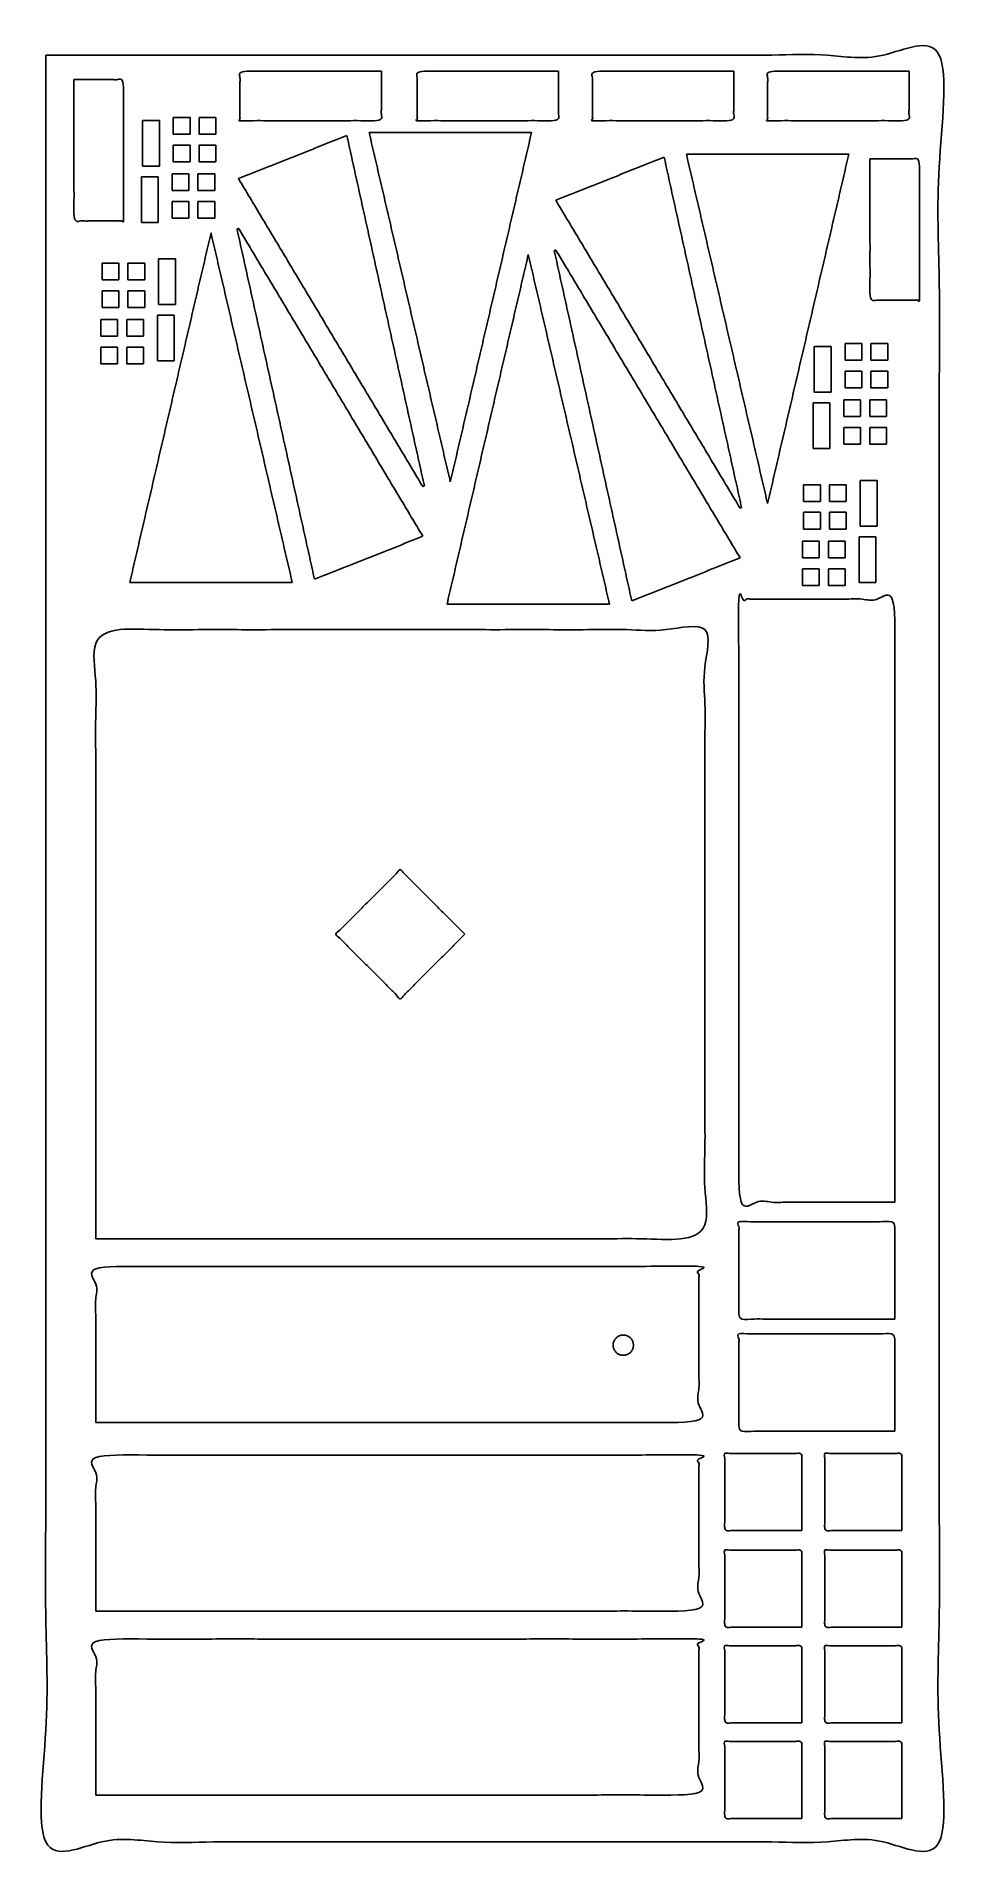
# Model space of a CAD drawing. Header units: centimetres. Extents: x 193.1 to 238, y 88.6 to 178.4.
import ezdxf

# ---------------------------------------------------------------- set-up
doc = ezdxf.new("R2010")
doc.units = ezdxf.units.CM
for name, color, linetype, true_color in [('激光切割1018$切断', 2, 'Continuous', 0xffff00), ('激光切割1018$打断点', 18, 'Continuous', 0x000000), ('激光切割1018$边缘', 1, 'Continuous', 0xff0000)]:
    doc.layers.add(name, color=color, linetype=linetype, true_color=true_color)

msp = doc.modelspace()

# ---------------------------------------------------------------- linework, layer by layer
at = {"layer": '激光切割1018$切断'}
msp.add_open_spline([(214.203, 134.203), (212.613, 132.613), (211.023, 131.023), (209.433, 132.613), (207.843, 134.203), (209.433, 135.793), (211.023, 137.383), (212.613, 135.793), (214.203, 134.203)], degree=2, knots=[0, 0, 0, 4.497053, 4.497053, 8.994105, 8.994105, 13.491158, 13.491158, 17.988211, 17.988211, 17.988211], dxfattribs=at)
msp.add_rational_spline([(222.003, 114.464), (221.503, 114.464), (221.503, 113.964), (221.503, 113.464), (222.003, 113.464), (222.503, 113.464), (222.503, 113.964), (222.503, 114.464), (222.003, 114.464)], [1, 0.707106781187, 1, 0.707106781187, 1, 0.707106781187, 1, 0.707106781187, 1], degree=2, knots=[0, 0, 0, 0.785398, 0.785398, 1.570796, 1.570796, 2.356194, 2.356194, 3.141593, 3.141593, 3.141593], dxfattribs=at)
at = {"layer": '激光切割1018$打断点'}
for points in [[(194.952, 176.294), (194.952, 172.813), (194.952, 169.331), (196.169, 169.331), (197.386, 169.331), (197.386, 172.813), (197.386, 176.294), (196.169, 176.294), (194.952, 176.294)], [(210.09, 176.704), (206.609, 176.704), (203.127, 176.704), (203.127, 175.487), (203.127, 174.27), (206.609, 174.27), (210.09, 174.27), (210.09, 175.487), (210.09, 176.704)], [(218.816, 176.704), (215.334, 176.704), (211.852, 176.704), (211.852, 175.487), (211.852, 174.27), (215.334, 174.27), (218.816, 174.27), (218.816, 175.487), (218.816, 176.704)], [(227.446, 176.704), (223.965, 176.704), (220.483, 176.704), (220.483, 175.487), (220.483, 174.27), (223.965, 174.27), (227.446, 174.27), (227.446, 175.487), (227.446, 176.704)], [(236.077, 176.704), (232.595, 176.704), (229.113, 176.704), (229.113, 175.487), (229.113, 174.27), (232.595, 174.27), (236.077, 174.27), (236.077, 175.487), (236.077, 176.704)], [(234.155, 172.393), (234.155, 168.911), (234.155, 165.429), (235.372, 165.429), (236.589, 165.429), (236.589, 168.911), (236.589, 172.393), (235.372, 172.393), (234.155, 172.393)], [(235.378, 121.007), (235.378, 135.857), (235.378, 150.707), (231.536, 150.707), (227.694, 150.707), (227.694, 135.857), (227.694, 121.007), (231.536, 121.007), (235.378, 121.007)], [(196.023, 119.203), (211.023, 119.203), (226.023, 119.203), (226.023, 134.203), (226.023, 149.203), (211.023, 149.203), (196.023, 149.203), (196.023, 134.203), (196.023, 119.203)], [(235.378, 115.249), (235.378, 117.646), (235.378, 120.042), (231.536, 120.042), (227.694, 120.042), (227.694, 117.646), (227.694, 115.249), (231.536, 115.249), (235.378, 115.249)], [(196.023, 110.158), (210.873, 110.158), (225.723, 110.158), (225.723, 114), (225.723, 117.842), (210.873, 117.842), (196.023, 117.842), (196.023, 114), (196.023, 110.158)], [(235.378, 109.727), (235.378, 112.124), (235.378, 114.52), (231.536, 114.52), (227.694, 114.52), (227.694, 112.124), (227.694, 109.727), (231.536, 109.727), (235.378, 109.727)], [(196.023, 100.869), (210.873, 100.869), (225.723, 100.869), (225.723, 104.711), (225.723, 108.553), (210.873, 108.553), (196.023, 108.553), (196.023, 104.711), (196.023, 100.869)], [(230.799, 104.831), (230.799, 106.731), (230.799, 108.631), (228.899, 108.631), (226.999, 108.631), (226.999, 106.731), (226.999, 104.831), (228.899, 104.831), (230.799, 104.831)], [(235.725, 104.831), (235.725, 106.731), (235.725, 108.631), (233.825, 108.631), (231.925, 108.631), (231.925, 106.731), (231.925, 104.831), (233.825, 104.831), (235.725, 104.831)], [(230.799, 100.069), (230.799, 101.969), (230.799, 103.869), (228.899, 103.869), (226.999, 103.869), (226.999, 101.969), (226.999, 100.069), (228.899, 100.069), (230.799, 100.069)], [(235.725, 100.069), (235.725, 101.969), (235.725, 103.869), (233.825, 103.869), (231.925, 103.869), (231.925, 101.969), (231.925, 100.069), (233.825, 100.069), (235.725, 100.069)], [(196.023, 91.809), (210.873, 91.809), (225.723, 91.809), (225.723, 95.651), (225.723, 99.493), (210.873, 99.493), (196.023, 99.493), (196.023, 95.651), (196.023, 91.809)], [(230.799, 95.36), (230.799, 97.26), (230.799, 99.16), (228.899, 99.16), (226.999, 99.16), (226.999, 97.26), (226.999, 95.36), (228.899, 95.36), (230.799, 95.36)], [(235.725, 95.36), (235.725, 97.26), (235.725, 99.16), (233.825, 99.16), (231.925, 99.16), (231.925, 97.26), (231.925, 95.36), (233.825, 95.36), (235.725, 95.36)], [(230.799, 90.65), (230.799, 92.55), (230.799, 94.45), (228.899, 94.45), (226.999, 94.45), (226.999, 92.55), (226.999, 90.65), (228.899, 90.65), (230.799, 90.65)], [(235.725, 90.65), (235.725, 92.55), (235.725, 94.45), (233.825, 94.45), (231.925, 94.45), (231.925, 92.55), (231.925, 90.65), (233.825, 90.65), (235.725, 90.65)]]:
    msp.add_open_spline(points, degree=2, knots=[0, 0, 0, 35.294767, 35.294767, 72.286398, 72.286398, 107.581165, 107.581165, 144.572796, 144.572796, 144.572796], dxfattribs=at)
for points in [[(198.329, 174.283), (198.743, 174.283), (199.156, 174.283)], [(198.329, 172.038), (198.329, 173.16), (198.329, 174.283)], [(199.156, 172.038), (199.156, 173.16), (199.156, 174.283)], [(199.842, 174.432), (200.255, 174.432), (200.668, 174.432)], [(199.842, 174.432), (199.842, 174.02), (199.842, 173.609)], [(200.668, 174.432), (200.668, 174.02), (200.668, 173.609)], [(201.117, 174.432), (201.53, 174.432), (201.944, 174.432)], [(201.117, 174.432), (201.117, 174.02), (201.117, 173.609)], [(201.944, 174.432), (201.944, 174.02), (201.944, 173.609)], [(199.842, 173.609), (200.255, 173.609), (200.668, 173.609)], [(201.117, 173.609), (201.53, 173.609), (201.944, 173.609)], [(208.391, 173.538), (205.723, 172.478), (203.055, 171.417)], [(212.207, 156.285), (210.299, 164.912), (208.391, 173.538)], [(209.487, 173.689), (211.487, 165.083), (213.487, 156.478)], [(217.487, 173.689), (213.487, 173.689), (209.487, 173.689)], [(213.487, 156.478), (215.487, 165.083), (217.487, 173.689)], [(199.842, 173.07), (200.255, 173.07), (200.668, 173.07)], [(199.842, 173.07), (199.842, 172.659), (199.842, 172.247)], [(200.668, 173.07), (200.668, 172.659), (200.668, 172.247)], [(201.117, 173.07), (201.53, 173.07), (201.944, 173.07)], [(201.117, 173.07), (201.117, 172.659), (201.117, 172.247)], [(201.944, 173.07), (201.944, 172.659), (201.944, 172.247)], [(225.112, 172.624), (227.112, 164.018), (229.112, 155.413)], [(233.112, 172.624), (229.112, 172.624), (225.112, 172.624)], [(229.112, 155.413), (231.112, 164.018), (233.112, 172.624)], [(198.329, 172.038), (198.743, 172.038), (199.156, 172.038)], [(199.784, 171.655), (200.197, 171.655), (200.611, 171.655)], [(199.784, 171.655), (199.784, 171.244), (199.784, 170.833)], [(199.842, 172.247), (200.255, 172.247), (200.668, 172.247)], [(200.611, 171.655), (200.611, 171.244), (200.611, 170.833)], [(201.059, 171.655), (201.473, 171.655), (201.886, 171.655)], [(201.059, 171.655), (201.059, 171.244), (201.059, 170.833)], [(201.117, 172.247), (201.53, 172.247), (201.944, 172.247)], [(201.886, 171.655), (201.886, 171.244), (201.886, 170.833)], [(224.016, 172.473), (221.348, 171.413), (218.68, 170.352)], [(227.831, 155.22), (225.924, 163.847), (224.016, 172.473)], [(198.271, 171.507), (198.685, 171.507), (199.098, 171.507)], [(198.271, 169.261), (198.271, 170.384), (198.271, 171.507)], [(199.098, 169.261), (199.098, 170.384), (199.098, 171.507)], [(199.784, 170.833), (200.197, 170.833), (200.611, 170.833)], [(201.059, 170.833), (201.473, 170.833), (201.886, 170.833)], [(203.055, 171.417), (207.592, 163.835), (212.128, 156.254)], [(199.784, 170.293), (200.197, 170.293), (200.611, 170.293)], [(199.784, 170.293), (199.784, 169.882), (199.784, 169.471)], [(200.611, 170.293), (200.611, 169.882), (200.611, 169.471)], [(201.059, 170.293), (201.473, 170.293), (201.886, 170.293)], [(201.059, 170.293), (201.059, 169.882), (201.059, 169.471)], [(201.886, 170.293), (201.886, 169.882), (201.886, 169.471)], [(218.68, 170.352), (223.217, 162.771), (227.753, 155.189)], [(198.271, 169.261), (198.685, 169.261), (199.098, 169.261)], [(199.784, 169.471), (200.197, 169.471), (200.611, 169.471)], [(201.059, 169.471), (201.473, 169.471), (201.886, 169.471)], [(203.06, 168.966), (203.021, 168.951), (202.982, 168.935)], [(202.982, 168.935), (204.89, 160.308), (206.798, 151.682)], [(212.133, 153.803), (207.597, 161.385), (203.06, 168.966)], [(201.701, 168.742), (199.701, 160.137), (197.701, 151.531)], [(205.701, 151.531), (203.701, 160.137), (201.701, 168.742)], [(196.334, 166.434), (196.334, 166.845), (196.334, 167.256)], [(197.161, 167.256), (196.748, 167.256), (196.334, 167.256)], [(197.161, 166.434), (197.161, 166.845), (197.161, 167.256)], [(197.609, 166.434), (197.609, 166.845), (197.609, 167.256)], [(198.436, 167.256), (198.023, 167.256), (197.609, 167.256)], [(198.436, 166.434), (198.436, 166.845), (198.436, 167.256)], [(199.949, 167.466), (199.535, 167.466), (199.122, 167.466)], [(199.122, 167.466), (199.122, 166.343), (199.122, 165.22)], [(199.949, 167.466), (199.949, 166.343), (199.949, 165.22)], [(217.326, 167.678), (215.326, 159.072), (213.326, 150.466)], [(221.326, 150.466), (219.326, 159.072), (217.326, 167.678)], [(218.685, 167.901), (218.646, 167.886), (218.606, 167.87)], [(218.606, 167.87), (220.514, 159.244), (222.422, 150.617)], [(227.758, 152.738), (223.221, 160.32), (218.685, 167.901)], [(197.161, 166.434), (196.748, 166.434), (196.334, 166.434)], [(198.436, 166.434), (198.023, 166.434), (197.609, 166.434)], [(196.334, 165.072), (196.334, 165.483), (196.334, 165.894)], [(197.161, 165.894), (196.748, 165.894), (196.334, 165.894)], [(197.161, 165.072), (197.161, 165.483), (197.161, 165.894)], [(197.609, 165.072), (197.609, 165.483), (197.609, 165.894)], [(198.436, 165.894), (198.023, 165.894), (197.609, 165.894)], [(198.436, 165.072), (198.436, 165.483), (198.436, 165.894)], [(196.276, 163.657), (196.276, 164.068), (196.276, 164.48)], [(197.103, 164.48), (196.69, 164.48), (196.276, 164.48)], [(197.161, 165.072), (196.748, 165.072), (196.334, 165.072)], [(197.103, 163.657), (197.103, 164.068), (197.103, 164.48)], [(197.552, 163.657), (197.552, 164.068), (197.552, 164.48)], [(198.379, 164.48), (197.965, 164.48), (197.552, 164.48)], [(198.436, 165.072), (198.023, 165.072), (197.609, 165.072)], [(198.379, 163.657), (198.379, 164.068), (198.379, 164.48)], [(199.891, 164.689), (199.478, 164.689), (199.064, 164.689)], [(199.064, 164.689), (199.064, 163.567), (199.064, 162.444)], [(199.949, 165.22), (199.535, 165.22), (199.122, 165.22)], [(199.891, 164.689), (199.891, 163.567), (199.891, 162.444)], [(197.103, 163.657), (196.69, 163.657), (196.276, 163.657)], [(198.379, 163.657), (197.965, 163.657), (197.552, 163.657)], [(196.276, 162.295), (196.276, 162.707), (196.276, 163.118)], [(197.103, 163.118), (196.69, 163.118), (196.276, 163.118)], [(197.103, 162.295), (197.103, 162.707), (197.103, 163.118)], [(197.552, 162.295), (197.552, 162.707), (197.552, 163.118)], [(198.379, 163.118), (197.965, 163.118), (197.552, 163.118)], [(198.379, 162.295), (198.379, 162.707), (198.379, 163.118)], [(231.413, 163.153), (231.827, 163.153), (232.24, 163.153)], [(231.413, 160.907), (231.413, 162.03), (231.413, 163.153)], [(232.24, 160.907), (232.24, 162.03), (232.24, 163.153)], [(232.926, 163.302), (233.339, 163.302), (233.753, 163.302)], [(232.926, 163.302), (232.926, 162.89), (232.926, 162.479)], [(233.753, 163.302), (233.753, 162.89), (233.753, 162.479)], [(234.201, 163.302), (234.615, 163.302), (235.028, 163.302)], [(234.201, 163.302), (234.201, 162.89), (234.201, 162.479)], [(235.028, 163.302), (235.028, 162.89), (235.028, 162.479)], [(197.103, 162.295), (196.69, 162.295), (196.276, 162.295)], [(198.379, 162.295), (197.965, 162.295), (197.552, 162.295)], [(199.891, 162.444), (199.478, 162.444), (199.064, 162.444)], [(232.926, 162.479), (233.339, 162.479), (233.753, 162.479)], [(232.926, 161.94), (233.339, 161.94), (233.753, 161.94)], [(232.926, 161.94), (232.926, 161.528), (232.926, 161.117)], [(233.753, 161.94), (233.753, 161.528), (233.753, 161.117)], [(234.201, 162.479), (234.615, 162.479), (235.028, 162.479)], [(234.201, 161.94), (234.615, 161.94), (235.028, 161.94)], [(234.201, 161.94), (234.201, 161.528), (234.201, 161.117)], [(235.028, 161.94), (235.028, 161.528), (235.028, 161.117)], [(231.413, 160.907), (231.827, 160.907), (232.24, 160.907)], [(232.926, 161.117), (233.339, 161.117), (233.753, 161.117)], [(234.201, 161.117), (234.615, 161.117), (235.028, 161.117)], [(231.356, 160.376), (231.769, 160.376), (232.183, 160.376)], [(231.356, 158.131), (231.356, 159.254), (231.356, 160.376)], [(232.183, 158.131), (232.183, 159.254), (232.183, 160.376)], [(232.868, 160.525), (233.282, 160.525), (233.695, 160.525)], [(232.868, 160.525), (232.868, 160.114), (232.868, 159.703)], [(233.695, 160.525), (233.695, 160.114), (233.695, 159.703)], [(234.143, 160.525), (234.557, 160.525), (234.97, 160.525)], [(234.143, 160.525), (234.143, 160.114), (234.143, 159.703)], [(234.97, 160.525), (234.97, 160.114), (234.97, 159.703)], [(232.868, 159.703), (233.282, 159.703), (233.695, 159.703)], [(232.868, 159.163), (233.282, 159.163), (233.695, 159.163)], [(232.868, 159.163), (232.868, 158.752), (232.868, 158.341)], [(233.695, 159.163), (233.695, 158.752), (233.695, 158.341)], [(234.143, 159.703), (234.557, 159.703), (234.97, 159.703)], [(234.143, 159.163), (234.557, 159.163), (234.97, 159.163)], [(234.143, 159.163), (234.143, 158.752), (234.143, 158.341)], [(234.97, 159.163), (234.97, 158.752), (234.97, 158.341)], [(231.356, 158.131), (231.769, 158.131), (232.183, 158.131)], [(232.868, 158.341), (233.282, 158.341), (233.695, 158.341)], [(234.143, 158.341), (234.557, 158.341), (234.97, 158.341)], [(230.886, 155.521), (230.886, 155.932), (230.886, 156.344)], [(231.713, 156.344), (231.299, 156.344), (230.886, 156.344)], [(231.713, 155.521), (231.713, 155.932), (231.713, 156.344)], [(232.161, 155.521), (232.161, 155.932), (232.161, 156.344)], [(232.988, 156.344), (232.575, 156.344), (232.161, 156.344)], [(232.988, 155.521), (232.988, 155.932), (232.988, 156.344)], [(234.501, 156.553), (234.087, 156.553), (233.674, 156.553)], [(233.674, 156.553), (233.674, 155.431), (233.674, 154.308)], [(234.501, 156.553), (234.501, 155.431), (234.501, 154.308)], [(212.128, 156.254), (212.167, 156.269), (212.207, 156.285)], [(231.713, 155.521), (231.299, 155.521), (230.886, 155.521)], [(232.988, 155.521), (232.575, 155.521), (232.161, 155.521)], [(227.753, 155.189), (227.792, 155.205), (227.831, 155.22)], [(230.886, 154.159), (230.886, 154.57), (230.886, 154.982)], [(231.713, 154.982), (231.299, 154.982), (230.886, 154.982)], [(231.713, 154.159), (231.713, 154.57), (231.713, 154.982)], [(232.161, 154.159), (232.161, 154.57), (232.161, 154.982)], [(232.988, 154.982), (232.575, 154.982), (232.161, 154.982)], [(232.988, 154.159), (232.988, 154.57), (232.988, 154.982)], [(206.798, 151.682), (209.465, 152.743), (212.133, 153.803)], [(231.713, 154.159), (231.299, 154.159), (230.886, 154.159)], [(232.988, 154.159), (232.575, 154.159), (232.161, 154.159)], [(234.443, 153.777), (234.029, 153.777), (233.616, 153.777)], [(233.616, 153.777), (233.616, 152.654), (233.616, 151.531)], [(234.501, 154.308), (234.087, 154.308), (233.674, 154.308)], [(234.443, 153.777), (234.443, 152.654), (234.443, 151.531)], [(222.422, 150.617), (225.09, 151.678), (227.758, 152.738)], [(230.828, 152.745), (230.828, 153.156), (230.828, 153.567)], [(231.655, 153.567), (231.242, 153.567), (230.828, 153.567)], [(231.655, 152.745), (231.242, 152.745), (230.828, 152.745)], [(231.655, 152.745), (231.655, 153.156), (231.655, 153.567)], [(232.104, 152.745), (232.104, 153.156), (232.104, 153.567)], [(232.93, 153.567), (232.517, 153.567), (232.104, 153.567)], [(232.93, 152.745), (232.517, 152.745), (232.104, 152.745)], [(232.93, 152.745), (232.93, 153.156), (232.93, 153.567)], [(230.828, 151.383), (230.828, 151.794), (230.828, 152.205)], [(231.655, 152.205), (231.242, 152.205), (230.828, 152.205)], [(231.655, 151.383), (231.655, 151.794), (231.655, 152.205)], [(232.104, 151.383), (232.104, 151.794), (232.104, 152.205)], [(232.93, 152.205), (232.517, 152.205), (232.104, 152.205)], [(232.93, 151.383), (232.93, 151.794), (232.93, 152.205)], [(197.701, 151.531), (201.701, 151.531), (205.701, 151.531)], [(231.655, 151.383), (231.242, 151.383), (230.828, 151.383)], [(232.93, 151.383), (232.517, 151.383), (232.104, 151.383)], [(234.443, 151.531), (234.029, 151.531), (233.616, 151.531)], [(213.326, 150.466), (217.326, 150.466), (221.326, 150.466)]]:
    msp.add_open_spline(points, degree=2, dxfattribs=at)
at = {"layer": '激光切割1018$边缘'}
msp.add_open_spline([(193.564, 177.5), (215.564, 177.5), (237.564, 177.5), (237.564, 133.5), (237.564, 89.5), (215.564, 89.5), (193.564, 89.5), (193.564, 133.5), (193.564, 177.5)], degree=2, knots=[0, 0, 0, 44, 44, 132, 132, 176, 176, 264, 264, 264], dxfattribs=at)

doc.saveas('drawing.dxf')
